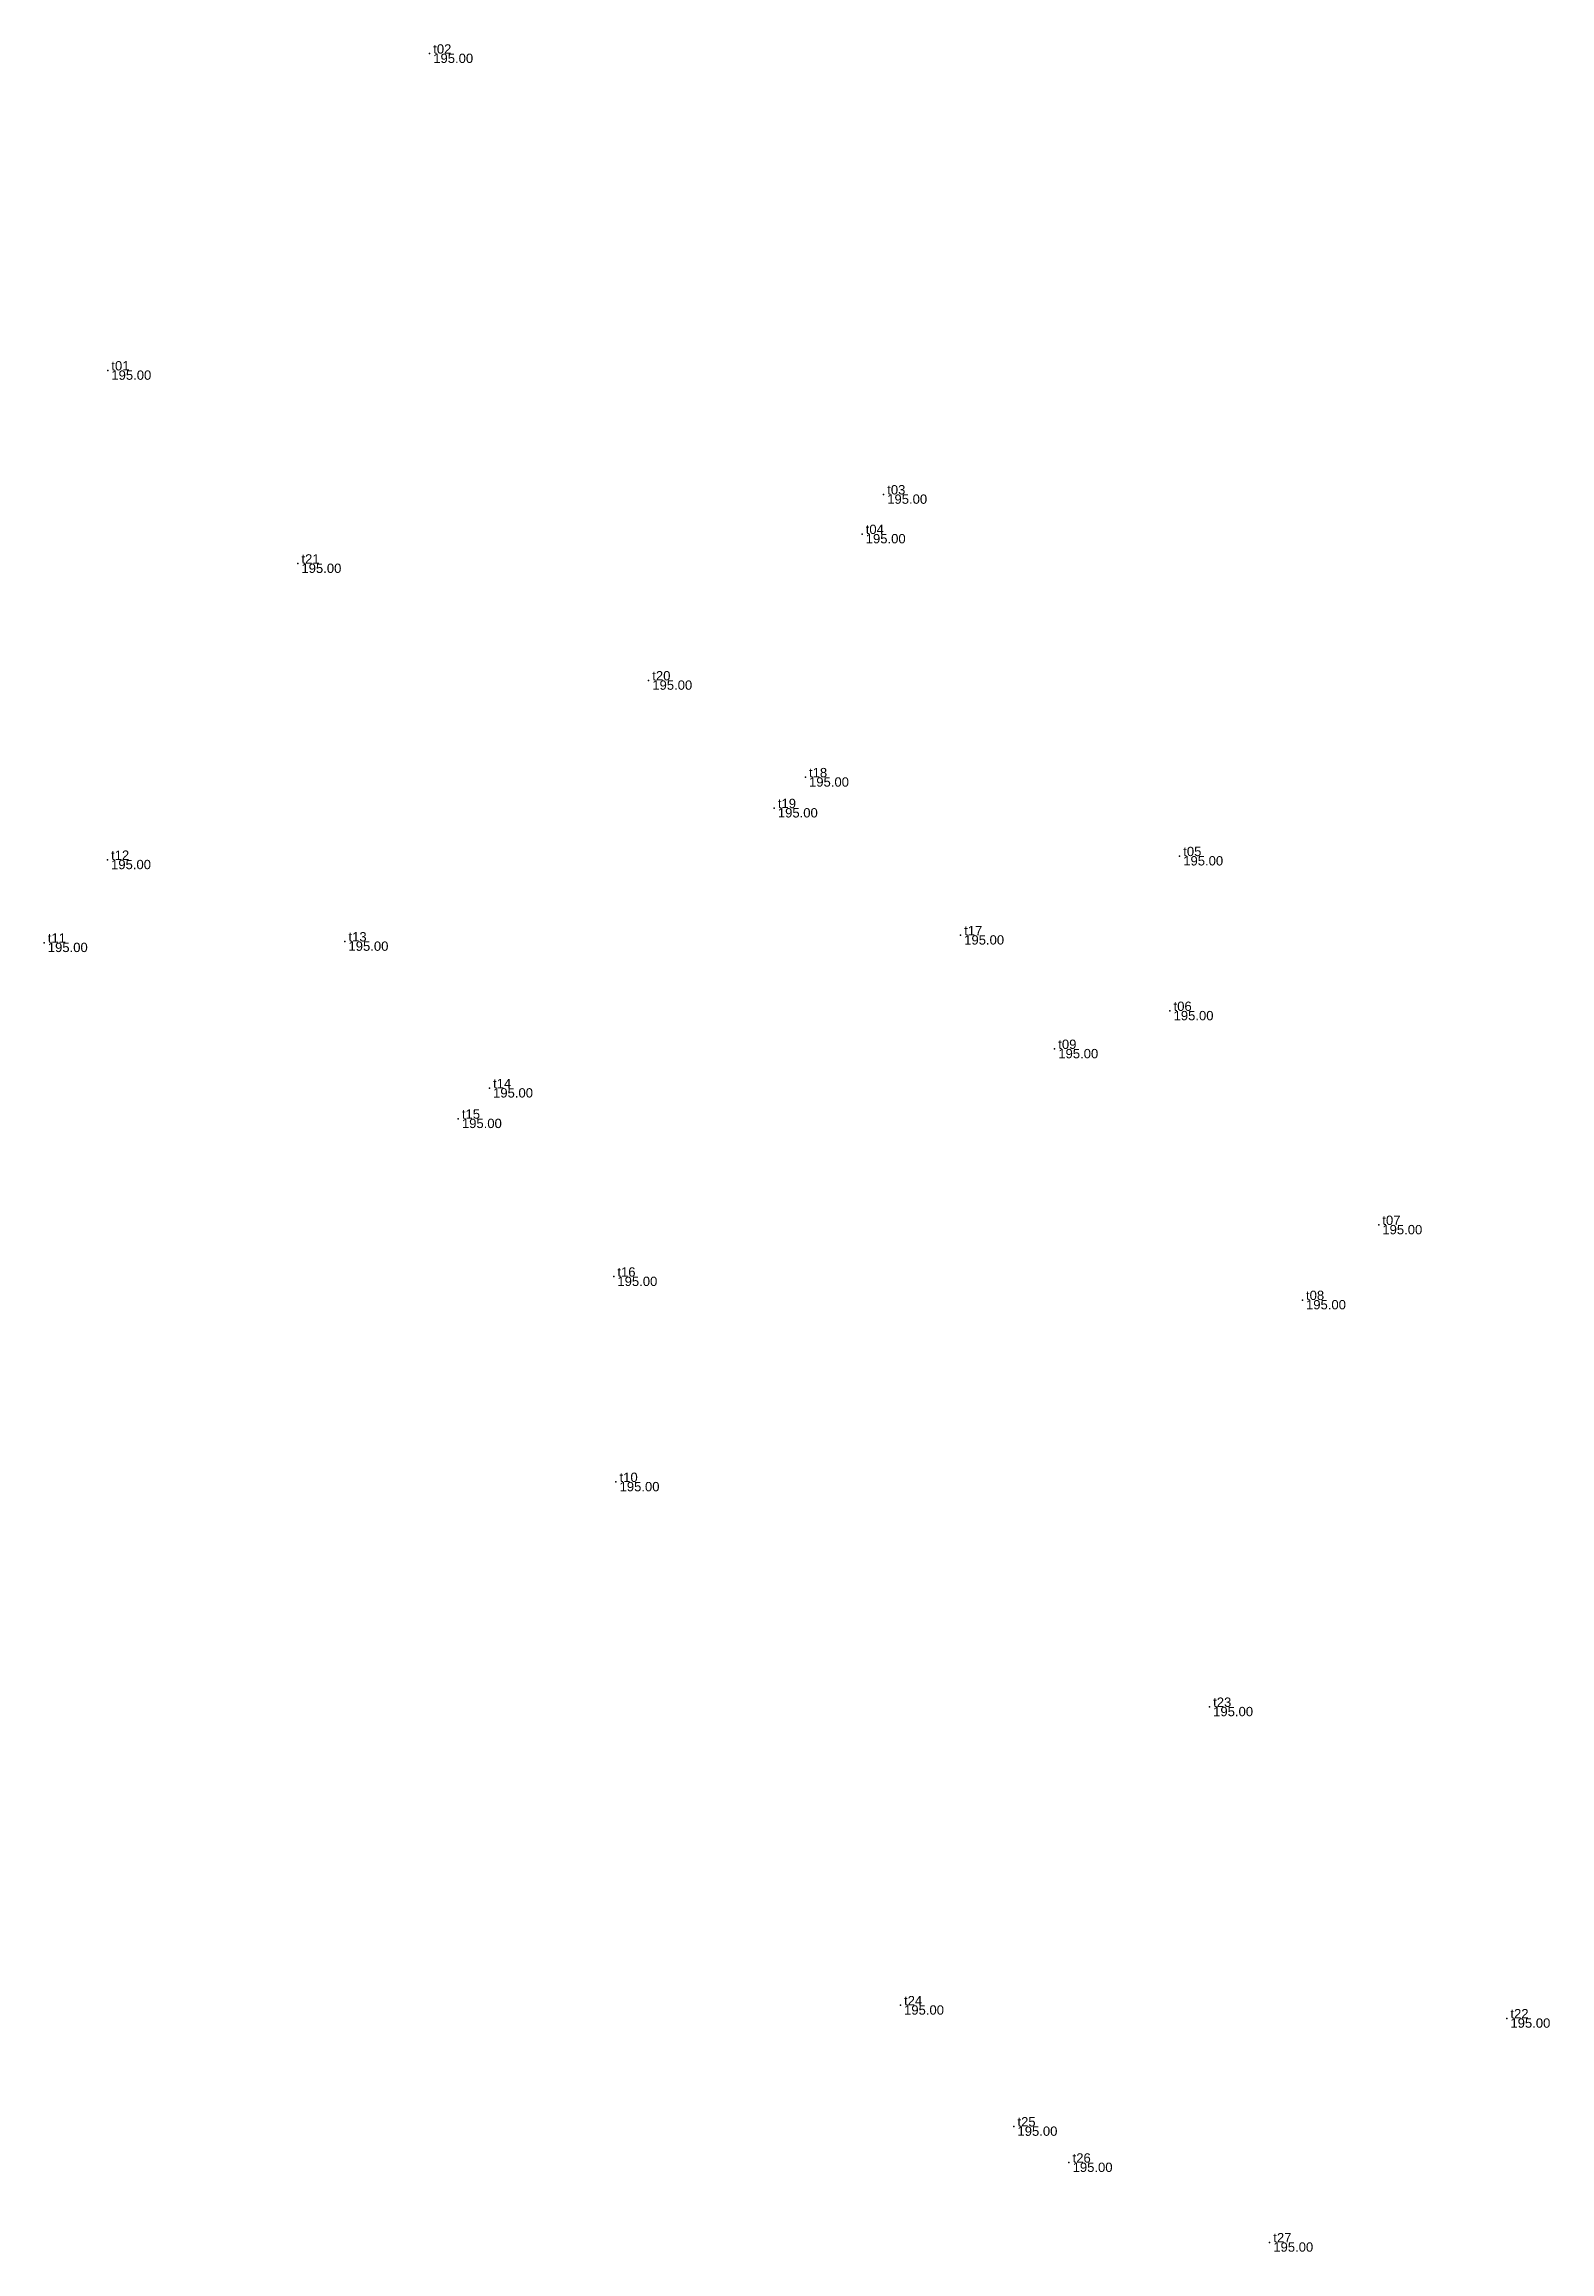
# Model space of a CAD drawing. Extents: x 478 to 526.3, y 1123.4 to 1194.3.
import ezdxf
from ezdxf.enums import TextEntityAlignment as Align

# ---------------------------------------------------------------- set-up
doc = ezdxf.new("R2010")
doc.units = 0
for name, color, linetype in [('HEIGHTPTS', 2, 'CONTINUOUS'), ('NAMEPTS', 1, 'CONTINUOUS'), ('POINTS', 3, 'CONTINUOUS')]:
    doc.layers.add(name, color=color, linetype=linetype)
doc.styles.get("Standard").update_dxf_attribs({"font": 'arial.ttf'})

msp = doc.modelspace()

# ---------------------------------------------------------------- linework, layer by layer
at = {"layer": 'POINTS'}
for p in [(490.36, 1193.98, 195), (480.03, 1183.81, 195), (504.93, 1179.83, 195), (504.24, 1178.56, 195), (486.13, 1177.61, 195), (497.39, 1173.86, 195), (502.42, 1170.75, 195), (501.42, 1169.76, 195), (480.02, 1168.1, 195), (514.43, 1168.22, 195), (477.99, 1165.44, 195), (487.64, 1165.48, 195), (507.4, 1165.68, 195), (514.12, 1163.25, 195), (510.42, 1162.03, 195), (492.28, 1160.77, 195), (491.28, 1159.79, 195), (520.82, 1156.38, 195), (496.27, 1154.72, 195), (518.37, 1153.97, 195), (496.34, 1148.13, 195), (515.39, 1140.91, 195), (505.47, 1131.33, 195), (524.93, 1130.91, 195), (509.11, 1127.44, 195), (510.88, 1126.28, 195), (517.32, 1123.72, 195)]:
    msp.add_point(p, dxfattribs=at)

# ---------------------------------------------------------------- texts
at = {"layer": 'HEIGHTPTS'}
for p in [(490.36, 1193.98, 195), (480.03, 1183.81, 195), (504.93, 1179.83, 195), (504.24, 1178.56, 195), (486.13, 1177.61, 195), (497.39, 1173.86, 195), (502.42, 1170.75, 195), (501.42, 1169.76, 195), (480.02, 1168.1, 195), (514.43, 1168.22, 195), (477.99, 1165.44, 195), (487.64, 1165.48, 195), (507.4, 1165.68, 195), (514.12, 1163.25, 195), (510.42, 1162.03, 195), (492.28, 1160.77, 195), (491.28, 1159.79, 195), (520.82, 1156.38, 195), (496.27, 1154.72, 195), (518.37, 1153.97, 195), (496.34, 1148.13, 195), (515.39, 1140.91, 195), (505.47, 1131.33, 195), (524.93, 1130.91, 195), (509.11, 1127.44, 195), (510.88, 1126.28, 195), (517.32, 1123.72, 195)]:
    msp.add_text(' 195.00', height=0.3, dxfattribs=at).set_placement(p, align=Align.TOP_LEFT)
at = {"layer": 'NAMEPTS'}
for s, p in [(' t02', (490.36, 1193.98, 195)), (' t01', (480.03, 1183.81, 195)), (' t03', (504.93, 1179.83, 195)), (' t04', (504.24, 1178.56, 195)), (' t21', (486.13, 1177.61, 195)), (' t20', (497.39, 1173.86, 195)), (' t18', (502.42, 1170.75, 195)), (' t19', (501.42, 1169.76, 195)), (' t12', (480.02, 1168.1, 195)), (' t05', (514.43, 1168.22, 195)), (' t17', (507.4, 1165.68, 195)), (' t11', (477.99, 1165.44, 195)), (' t13', (487.64, 1165.48, 195)), (' t06', (514.12, 1163.25, 195)), (' t09', (510.42, 1162.03, 195)), (' t14', (492.28, 1160.77, 195)), (' t15', (491.28, 1159.79, 195)), (' t07', (520.82, 1156.38, 195)), (' t16', (496.27, 1154.72, 195)), (' t08', (518.37, 1153.97, 195)), (' t10', (496.34, 1148.13, 195)), (' t23', (515.39, 1140.91, 195)), (' t24', (505.47, 1131.33, 195)), (' t22', (524.93, 1130.91, 195)), (' t25', (509.11, 1127.44, 195)), (' t26', (510.88, 1126.28, 195)), (' t27', (517.32, 1123.72, 195))]:
    msp.add_text(s, height=0.3, dxfattribs=at).set_placement(p)

doc.saveas('drawing.dxf')
